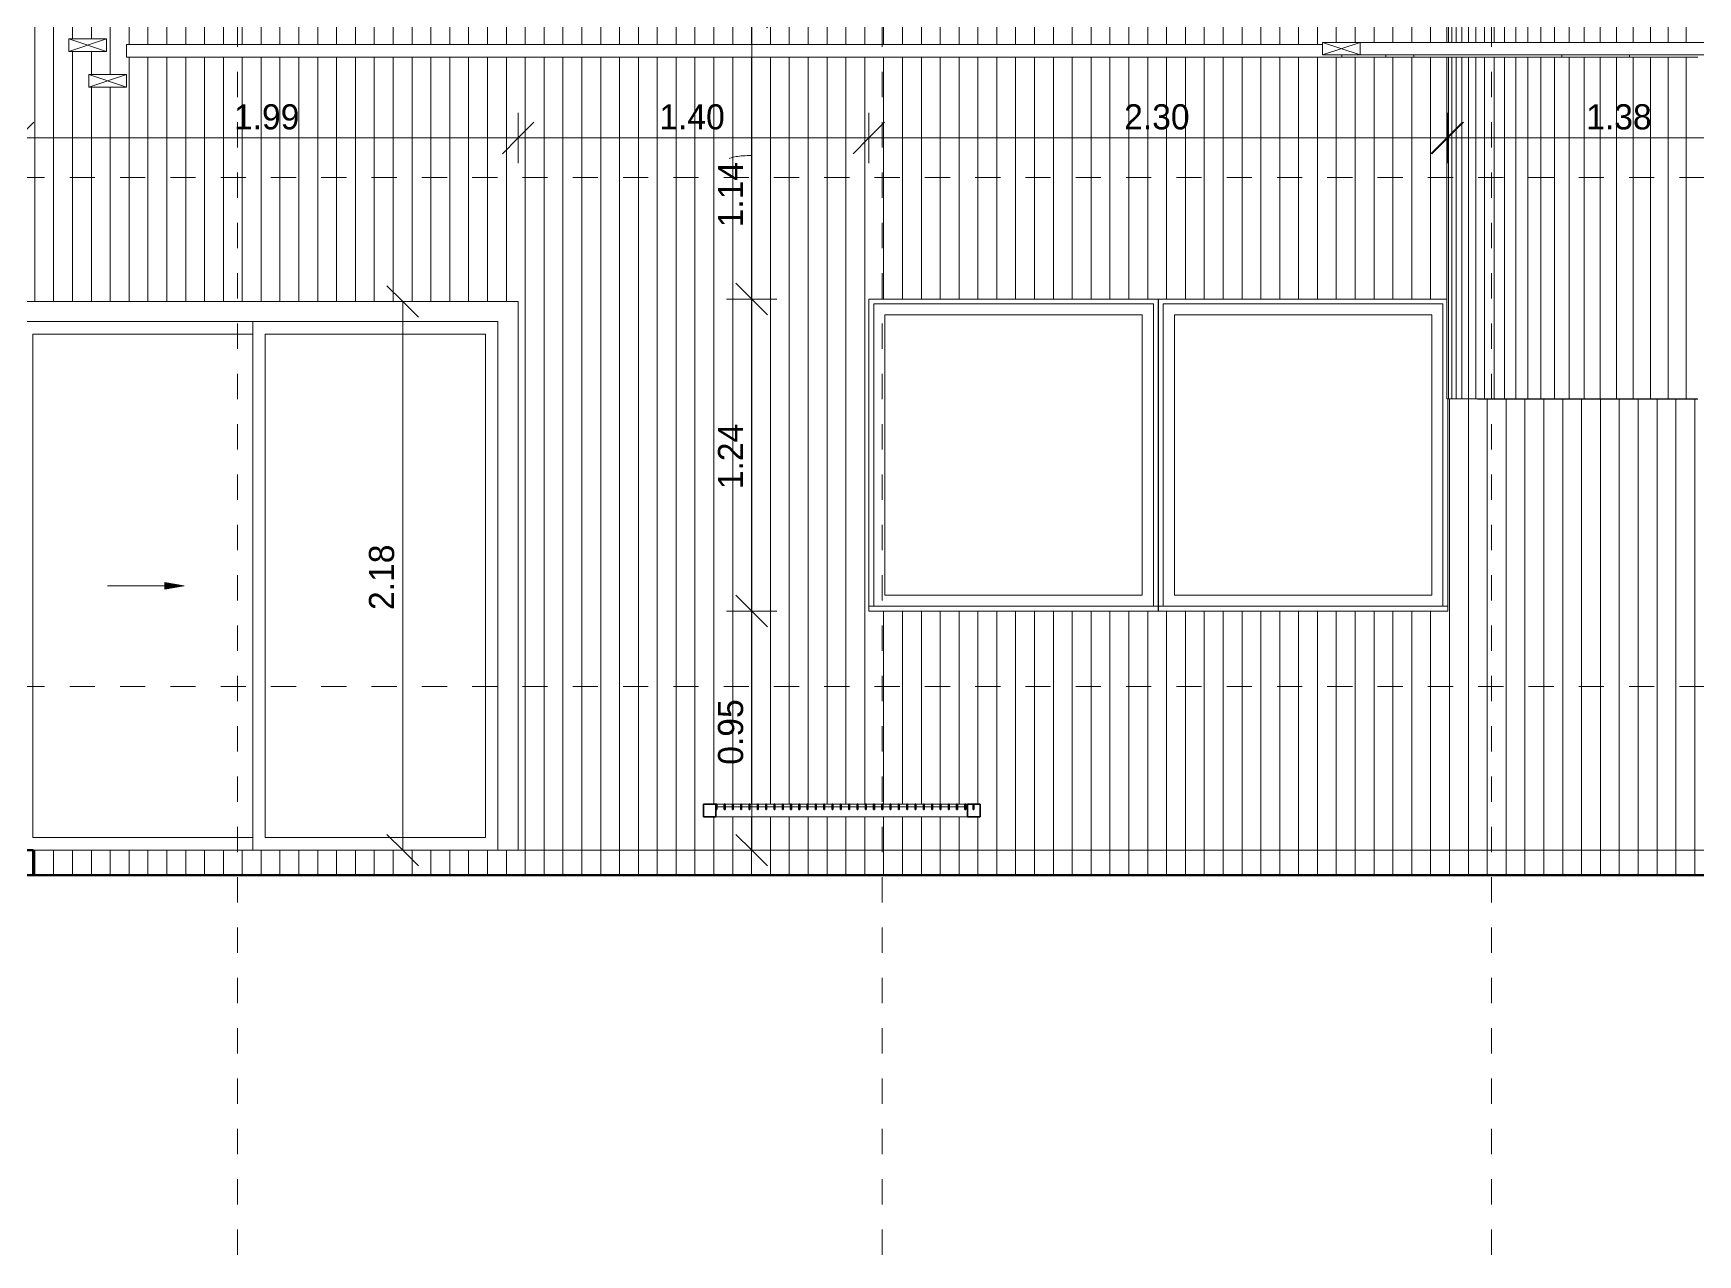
# Model space of a CAD drawing. Header units: metres. Extents: x 62 to 165, y -3 to 9.
# Drawn here: x 74.76 to 81.37, y -2.26 to 2.6 of the extents above; entities that cross this region are included whole.
import ezdxf

# ---------------------------------------------------------------- set-up
doc = ezdxf.new("R2010")
doc.units = ezdxf.units.M
doc.linetypes.add('Centro', pattern=[0.03175, 0.00635, -0.004763, 0.015875, -0.004763])
doc.linetypes.add('Grid Line', pattern=[0.022225, 0.0127, -0.003175, 0.003175, -0.003175])
for name, color, linetype, lineweight in [('A-ANNO-DIMS', 7, 'Continuous', 9), ('A-ANNO-DIMS-50', 7, 'Continuous', 9), ('A-DETL-GENF', 7, 'Continuous', 18), ('A-DOOR', 7, 'Continuous', 18), ('A-DOOR-GLAZ', 7, 'Continuous', 18), ('A-FLOR', 7, 'Continuous', 18), ('A-FLOR-LEVL', 7, 'Continuous', 9), ('A-GENM', 7, 'Continuous', 18), ('A-GLAZ', 7, 'Continuous', 18), ('A-WALL', 7, 'Continuous', 18), ('A-WALL-PATT', 7, 'Continuous', 18), ('E-CABL-TRAY', 7, 'Continuous', 18), ('S-GRID', 7, 'Continuous', 9)]:
    doc.layers.add(name, color=color, linetype=linetype, lineweight=lineweight)
doc.layers.add('E-CABL-TRAY-ANNO', color=7, linetype='Continuous', lineweight=18, true_color=0x007f00)
doc.styles.add('Century Gothic_1', font='GOTHIC.TTF', dxfattribs={"height": 0.1})
doc.dimstyles.new('Century_Gotic__2_0__mm__2_decimales__OPACO', dxfattribs={"dimscale": 0.3048, "dimtxt": 0.104417, "dimasz": 0.410105, "dimexe": 0.328084, "dimexo": 0.0625, "dimgap": 0.019685, "dimtad": 1, "dimrnd": 0.01, "dimzin": 0, "dimdsep": 46, "dimtxsty": 'Century Gothic_1', "dimblk1": 'OBLIQUE', "dimblk2": 'OBLIQUE', "dimsah": 1, "dimcen": 0.09, "dimazin": 2, "dimtfac": 1, "dimtdec": 4, "dimtix": 1, "dimtmove": 0, "dimatfit": 3, "dimfxl": 0.328084, "dimfxlon": 1, "dimtvp": 1, "dimtolj": 1, "dimtzin": 0, "dimarcsym": 2})
doc.dimstyles.new('Century_Gotic__2_0__mm__2_decimales__OPACO_1', dxfattribs={"dimscale": 0.3048, "dimtxt": 0.104417, "dimasz": 0.410105, "dimexe": 0.328084, "dimexo": 0.0625, "dimgap": 0.019685, "dimtad": 1, "dimrnd": 0.01, "dimzin": 0, "dimdsep": 46, "dimtxsty": 'Century Gothic_1', "dimblk1": 'OBLIQUE', "dimblk2": 'OBLIQUE', "dimsah": 1, "dimcen": 0.09, "dimazin": 2, "dimtfac": 1, "dimtdec": 4, "dimtix": 1, "dimtmove": 1, "dimatfit": 3, "dimfxl": 0.328084, "dimfxlon": 1, "dimtvp": 1, "dimtolj": 1, "dimtzin": 0, "dimarcsym": 2})

# ---------------------------------------------------------------- blocks, each defined once
blk = doc.blocks.new('Grating Peldaño - Grating-1244540-Corte 01')
at = {"layer": 'A-GENM', "lineweight": 35}
for p, q in [((77.4694, -0.4676), (77.4194, -0.4676)), ((77.4194, -0.4676), (77.4194, -0.5176)), ((77.4194, -0.5176), (77.4694, -0.5176)), ((77.4724, -0.4676), (77.4694, -0.4676)), ((77.4694, -0.4676), (77.4694, -0.4886)), ((77.4694, -0.5176), (77.4694, -0.4676)), ((77.4694, -0.4886), (77.4724, -0.4886)), ((77.4724, -0.4886), (77.4724, -0.4676)), ((77.5054, -0.4676), (77.5024, -0.4676)), ((77.5024, -0.4676), (77.5024, -0.4886)), ((77.5024, -0.4886), (77.5054, -0.4886)), ((77.5054, -0.4886), (77.5054, -0.4676)), ((77.5384, -0.4676), (77.5354, -0.4676)), ((77.5354, -0.4676), (77.5354, -0.4886)), ((77.5354, -0.4886), (77.5384, -0.4886)), ((77.5384, -0.4886), (77.5384, -0.4676)), ((77.5714, -0.4676), (77.5684, -0.4676)), ((77.5684, -0.4676), (77.5684, -0.4886)), ((77.5684, -0.4886), (77.5714, -0.4886)), ((77.5714, -0.4886), (77.5714, -0.4676)), ((77.6044, -0.4676), (77.6014, -0.4676)), ((77.6014, -0.4676), (77.6014, -0.4886)), ((77.6014, -0.4886), (77.6044, -0.4886)), ((77.6044, -0.4886), (77.6044, -0.4676)), ((77.6374, -0.4676), (77.6344, -0.4676)), ((77.6344, -0.4676), (77.6344, -0.4886)), ((77.6344, -0.4886), (77.6374, -0.4886)), ((77.6374, -0.4886), (77.6374, -0.4676)), ((77.6704, -0.4676), (77.6674, -0.4676)), ((77.6674, -0.4676), (77.6674, -0.4886)), ((77.6674, -0.4886), (77.6704, -0.4886)), ((77.6704, -0.4886), (77.6704, -0.4676)), ((77.7034, -0.4676), (77.7004, -0.4676)), ((77.7004, -0.4676), (77.7004, -0.4886)), ((77.7004, -0.4886), (77.7034, -0.4886)), ((77.7034, -0.4886), (77.7034, -0.4676)), ((77.7364, -0.4676), (77.7334, -0.4676)), ((77.7334, -0.4676), (77.7334, -0.4886)), ((77.7334, -0.4886), (77.7364, -0.4886)), ((77.7364, -0.4886), (77.7364, -0.4676)), ((77.7694, -0.4676), (77.7664, -0.4676)), ((77.7664, -0.4676), (77.7664, -0.4886)), ((77.7664, -0.4886), (77.7694, -0.4886)), ((77.7694, -0.4886), (77.7694, -0.4676)), ((77.8024, -0.4676), (77.7994, -0.4676)), ((77.7994, -0.4676), (77.7994, -0.4886)), ((77.7994, -0.4886), (77.8024, -0.4886)), ((77.8024, -0.4886), (77.8024, -0.4676)), ((77.8354, -0.4676), (77.8324, -0.4676)), ((77.8324, -0.4676), (77.8324, -0.4886)), ((77.8324, -0.4886), (77.8354, -0.4886)), ((77.8354, -0.4886), (77.8354, -0.4676)), ((77.8684, -0.4676), (77.8654, -0.4676)), ((77.8654, -0.4676), (77.8654, -0.4886)), ((77.8654, -0.4886), (77.8684, -0.4886)), ((77.8684, -0.4886), (77.8684, -0.4676)), ((77.9014, -0.4676), (77.8984, -0.4676)), ((77.8984, -0.4676), (77.8984, -0.4886)), ((77.8984, -0.4886), (77.9014, -0.4886)), ((77.9014, -0.4886), (77.9014, -0.4676)), ((77.9344, -0.4676), (77.9314, -0.4676)), ((77.9314, -0.4676), (77.9314, -0.4886)), ((77.9314, -0.4886), (77.9344, -0.4886)), ((77.9344, -0.4886), (77.9344, -0.4676)), ((77.9674, -0.4676), (77.9644, -0.4676)), ((77.9644, -0.4676), (77.9644, -0.4886)), ((77.9644, -0.4886), (77.9674, -0.4886)), ((77.9674, -0.4886), (77.9674, -0.4676)), ((78.0004, -0.4676), (77.9974, -0.4676)), ((77.9974, -0.4676), (77.9974, -0.4886)), ((77.9974, -0.4886), (78.0004, -0.4886)), ((78.0004, -0.4886), (78.0004, -0.4676)), ((78.0334, -0.4676), (78.0304, -0.4676)), ((78.0304, -0.4676), (78.0304, -0.4886)), ((78.0304, -0.4886), (78.0334, -0.4886)), ((78.0334, -0.4886), (78.0334, -0.4676)), ((78.0664, -0.4676), (78.0634, -0.4676)), ((78.0634, -0.4676), (78.0634, -0.4886)), ((78.0634, -0.4886), (78.0664, -0.4886)), ((78.0664, -0.4886), (78.0664, -0.4676)), ((78.0994, -0.4676), (78.0964, -0.4676)), ((78.0964, -0.4676), (78.0964, -0.4886)), ((78.0964, -0.4886), (78.0994, -0.4886)), ((78.0994, -0.4886), (78.0994, -0.4676)), ((78.1324, -0.4676), (78.1294, -0.4676)), ((78.1294, -0.4676), (78.1294, -0.4886)), ((78.1294, -0.4886), (78.1324, -0.4886)), ((78.1324, -0.4886), (78.1324, -0.4676)), ((78.1654, -0.4676), (78.1624, -0.4676)), ((78.1624, -0.4676), (78.1624, -0.4886)), ((78.1624, -0.4886), (78.1654, -0.4886)), ((78.1654, -0.4886), (78.1654, -0.4676)), ((78.1984, -0.4676), (78.1954, -0.4676)), ((78.1954, -0.4676), (78.1954, -0.4886)), ((78.1954, -0.4886), (78.1984, -0.4886)), ((78.1984, -0.4886), (78.1984, -0.4676)), ((78.2314, -0.4676), (78.2284, -0.4676)), ((78.2284, -0.4676), (78.2284, -0.4886)), ((78.2284, -0.4886), (78.2314, -0.4886)), ((78.2314, -0.4886), (78.2314, -0.4676)), ((78.2644, -0.4676), (78.2614, -0.4676)), ((78.2614, -0.4676), (78.2614, -0.4886)), ((78.2614, -0.4886), (78.2644, -0.4886)), ((78.2644, -0.4886), (78.2644, -0.4676)), ((78.2974, -0.4676), (78.2944, -0.4676)), ((78.2944, -0.4676), (78.2944, -0.4886)), ((78.2944, -0.4886), (78.2974, -0.4886)), ((78.2974, -0.4886), (78.2974, -0.4676)), ((78.3304, -0.4676), (78.3274, -0.4676)), ((78.3274, -0.4676), (78.3274, -0.4886)), ((78.3274, -0.4886), (78.3304, -0.4886)), ((78.3304, -0.4886), (78.3304, -0.4676)), ((78.3634, -0.4676), (78.3604, -0.4676)), ((78.3604, -0.4676), (78.3604, -0.4886)), ((78.3604, -0.4886), (78.3634, -0.4886)), ((78.3634, -0.4886), (78.3634, -0.4676)), ((78.3964, -0.4676), (78.3934, -0.4676)), ((78.3934, -0.4676), (78.3934, -0.4886)), ((78.3934, -0.4886), (78.3964, -0.4886)), ((78.3964, -0.4886), (78.3964, -0.4676)), ((78.4294, -0.4676), (78.4264, -0.4676)), ((78.4264, -0.4676), (78.4264, -0.4886)), ((78.4264, -0.4886), (78.4294, -0.4886)), ((78.4294, -0.4886), (78.4294, -0.4676)), ((78.4624, -0.4676), (78.4594, -0.4676)), ((78.4594, -0.4676), (78.4594, -0.4886)), ((78.4594, -0.4886), (78.4624, -0.4886)), ((78.4624, -0.4886), (78.4624, -0.4676)), ((78.5194, -0.4676), (78.4694, -0.4676)), ((78.4694, -0.4676), (78.4694, -0.5176)), ((78.4694, -0.5176), (78.5194, -0.5176)), ((78.4954, -0.4676), (78.4924, -0.4676)), ((78.4924, -0.4676), (78.4924, -0.4886)), ((78.4924, -0.4886), (78.4954, -0.4886)), ((78.4954, -0.4886), (78.4954, -0.4676)), ((78.5194, -0.5176), (78.5194, -0.4676))]:
    blk.add_line(p, q, dxfattribs=at)
at = {"layer": 'A-GENM'}
for p, q in [((78.4694, -0.5176), (77.4694, -0.5176)), ((77.5024, -0.4676), (77.4724, -0.4676)), ((77.4724, -0.4776), (77.5024, -0.4776)), ((77.5354, -0.4676), (77.5054, -0.4676)), ((77.5054, -0.4776), (77.5354, -0.4776)), ((77.5684, -0.4676), (77.5384, -0.4676)), ((77.5384, -0.4776), (77.5684, -0.4776)), ((77.6014, -0.4676), (77.5714, -0.4676)), ((77.5714, -0.4776), (77.6014, -0.4776)), ((77.6344, -0.4676), (77.6044, -0.4676)), ((77.6044, -0.4776), (77.6344, -0.4776)), ((77.6674, -0.4676), (77.6374, -0.4676)), ((77.6374, -0.4776), (77.6674, -0.4776)), ((77.7004, -0.4676), (77.6704, -0.4676)), ((77.6704, -0.4776), (77.7004, -0.4776)), ((77.7334, -0.4676), (77.7034, -0.4676)), ((77.7034, -0.4776), (77.7334, -0.4776)), ((77.7664, -0.4676), (77.7364, -0.4676)), ((77.7364, -0.4776), (77.7664, -0.4776)), ((77.7994, -0.4676), (77.7694, -0.4676)), ((77.7694, -0.4776), (77.7994, -0.4776)), ((77.8324, -0.4676), (77.8024, -0.4676)), ((77.8024, -0.4776), (77.8324, -0.4776)), ((77.8654, -0.4676), (77.8354, -0.4676)), ((77.8354, -0.4776), (77.8654, -0.4776)), ((77.8984, -0.4676), (77.8684, -0.4676)), ((77.8684, -0.4776), (77.8984, -0.4776)), ((77.9314, -0.4676), (77.9014, -0.4676)), ((77.9014, -0.4776), (77.9314, -0.4776)), ((77.9644, -0.4676), (77.9344, -0.4676)), ((77.9344, -0.4776), (77.9644, -0.4776)), ((77.9974, -0.4676), (77.9674, -0.4676)), ((77.9674, -0.4776), (77.9974, -0.4776)), ((78.0304, -0.4676), (78.0004, -0.4676)), ((78.0004, -0.4776), (78.0304, -0.4776)), ((78.0634, -0.4676), (78.0334, -0.4676)), ((78.0334, -0.4776), (78.0634, -0.4776)), ((78.0964, -0.4676), (78.0664, -0.4676)), ((78.0664, -0.4776), (78.0964, -0.4776)), ((78.1294, -0.4676), (78.0994, -0.4676)), ((78.0994, -0.4776), (78.1294, -0.4776)), ((78.1624, -0.4676), (78.1324, -0.4676)), ((78.1324, -0.4776), (78.1624, -0.4776)), ((78.1954, -0.4676), (78.1654, -0.4676)), ((78.1654, -0.4776), (78.1954, -0.4776)), ((78.2284, -0.4676), (78.1984, -0.4676)), ((78.1984, -0.4776), (78.2284, -0.4776)), ((78.2614, -0.4676), (78.2314, -0.4676)), ((78.2314, -0.4776), (78.2614, -0.4776)), ((78.2944, -0.4676), (78.2644, -0.4676)), ((78.2644, -0.4776), (78.2944, -0.4776)), ((78.3274, -0.4676), (78.2974, -0.4676)), ((78.2974, -0.4776), (78.3274, -0.4776)), ((78.3604, -0.4676), (78.3304, -0.4676)), ((78.3304, -0.4776), (78.3604, -0.4776)), ((78.3934, -0.4676), (78.3634, -0.4676)), ((78.3634, -0.4776), (78.3934, -0.4776)), ((78.4264, -0.4676), (78.3964, -0.4676)), ((78.3964, -0.4776), (78.4264, -0.4776)), ((78.4594, -0.4676), (78.4294, -0.4676)), ((78.4294, -0.4776), (78.4594, -0.4776)), ((78.4694, -0.4676), (78.4624, -0.4676)), ((78.4624, -0.4776), (78.4694, -0.4776))]:
    blk.add_line(p, q, dxfattribs=at)
blk = doc.blocks.new('AB1_REVER_EST LOSAS_ZZ_ZZ_MO_T_A_rvt-1-Corte 01')
at = {"layer": 'A-FLOR', "lineweight": 50}
for p, q in [((74.7552, -0.65), (70.2752, -0.65)), ((74.7552, -0.75), (74.7552, -0.65)), ((95.7028, -0.75), (65.5778, -0.75)), ((70.2752, -0.75), (74.7552, -0.75))]:
    blk.add_line(p, q, dxfattribs=at)
at = {"layer": 'A-FLOR'}
for p, q in [((74.7552, -0.65), (76.6027, -0.65)), ((76.6827, -0.65), (81.5637, -0.65))]:
    blk.add_line(p, q, dxfattribs=at)
at = {"layer": 'A-GENM', "lineweight": 18}
blk.add_blockref('Grating Peldaño - Grating-1244540-Corte 01', (0, 0), dxfattribs=at)
blk = doc.blocks.new('BPC_Codo 90_ - Codo 90_-1270284-Corte 01')
at = {"layer": 'E-CABL-TRAY', "color": 96, "true_color": 0x008000}
for p, q in [((80.8329, 2.5012), (80.8329, 2.5097)), ((80.8329, 2.5012), (80.8859, 2.5012)), ((80.8859, 2.5012), (81.0273, 2.5012)), ((81.1023, 2.5012), (81.0273, 2.5012)), ((81.1023, 2.5097), (81.1023, 2.5012))]:
    blk.add_line(p, q, dxfattribs=at)
blk = doc.blocks.new('BPC_Codo 90_ - Codo 90_-V2-Corte 01')
at = {"layer": 'E-CABL-TRAY', "color": 96, "true_color": 0x008000}
for p, q in [((80.1328, 2.5097), (80.1328, 2.5012)), ((80.1328, 2.5012), (80.1913, 2.5012)), ((80.2444, 2.5012), (80.1913, 2.5012)), ((80.2444, 2.5097), (80.2444, 2.5012))]:
    blk.add_line(p, q, dxfattribs=at)
blk = doc.blocks.new('BPC_Codo 90_ - Codo 90_-1251182-Corte 01')
at = {"layer": 'E-CABL-TRAY', "color": 96, "true_color": 0x008000}
for p, q in [((79.9578, 2.5012), (79.9578, 2.5098)), ((80.0328, 2.5012), (79.9578, 2.5012)), ((80.1328, 2.5012), (80.0328, 2.5012))]:
    blk.add_line(p, q, dxfattribs=at)
blk = doc.blocks.new('AB1_REVER_ELE_ZZ_ZZ_MO_T_A_rvt-1-Corte 01')
at = {"layer": 'E-CABL-TRAY', "color": 96, "true_color": 0x008000}
for p, q in [((75.1263, 2.5012), (75.1263, 2.5512)), ((79.8811, 2.5512), (75.1263, 2.5512)), ((91.7118, 2.5597), (80.0311, 2.5597)), ((79.9578, 2.5012), (75.1263, 2.5012)), ((79.9578, 2.5098), (79.9578, 2.5012)), ((91.7118, 2.5097), (80.0033, 2.5097)), ((80.2444, 2.5012), (80.2444, 2.5097)), ((80.8329, 2.5012), (80.2444, 2.5012)), ((80.8329, 2.5097), (80.8329, 2.5012)), ((81.1023, 2.5012), (81.1023, 2.5097)), ((81.3731, 2.5012), (81.1023, 2.5012))]:
    blk.add_line(p, q, dxfattribs=at)
at = {"layer": 'E-CABL-TRAY-ANNO'}
for p, q in [((74.896, 2.5741), (75.046, 2.5241)), ((75.046, 2.5741), (74.896, 2.5241)), ((74.896, 2.5741), (74.896, 2.5241)), ((75.046, 2.5741), (74.896, 2.5741)), ((74.896, 2.5241), (75.046, 2.5241)), ((75.046, 2.5241), (75.046, 2.5741)), ((80.0311, 2.5598), (79.8811, 2.5098)), ((79.8811, 2.5598), (80.0311, 2.5098)), ((79.8811, 2.5598), (80.0311, 2.5598)), ((79.8811, 2.5098), (79.8811, 2.5598)), ((80.0311, 2.5598), (80.0311, 2.5098)), ((80.0311, 2.5098), (79.8811, 2.5098)), ((74.9763, 2.4315), (75.1263, 2.3815)), ((75.1263, 2.4315), (74.9763, 2.3815)), ((74.9763, 2.4315), (74.9763, 2.3815)), ((75.1263, 2.4315), (74.9763, 2.4315)), ((75.1263, 2.3815), (75.1263, 2.4315)), ((74.9763, 2.3815), (75.1263, 2.3815))]:
    blk.add_line(p, q, dxfattribs=at)
at = {"layer": 'E-CABL-TRAY', "color": 96, "lineweight": 18, "true_color": 0x008000}
for name in ['BPC_Codo 90_ - Codo 90_-1251182-Corte 01', 'BPC_Codo 90_ - Codo 90_-V2-Corte 01', 'BPC_Codo 90_ - Codo 90_-1270284-Corte 01']:
    blk.add_blockref(name, (0, 0), dxfattribs=at)
blk = doc.blocks.new('M_Door-Double-Sliding - 1_90 x 2_10 m-1591150-Corte 01')
at = {"layer": 'A-DETL-GENF'}
blk.add_hatch(color=256, dxfattribs=at).paths.add_polyline_path([(75.2786, 0.3865), (75.3551, 0.4), (75.2786, 0.4135)])
for p, q in [((75.0503, 0.4), (75.3551, 0.4)), ((75.2786, 0.4135), (75.3551, 0.4)), ((75.2786, 0.3865), (75.2786, 0.4135)), ((75.3551, 0.4), (75.2786, 0.3865))]:
    blk.add_line(p, q, dxfattribs=at)
at = {"layer": 'A-DOOR'}
for p, q in [((76.6827, 1.53), (74.6952, 1.53)), ((76.6827, -0.65), (76.6827, 1.53)), ((74.7027, 0.339), (74.7027, 1.45)), ((74.7027, 1.45), (76.6027, 1.45)), ((74.7527, -0.6), (74.7527, 1.4)), ((74.7527, 1.4), (75.6277, 1.4)), ((75.6277, 1.45), (75.6277, -0.65)), ((76.6027, 1.45), (76.6027, -0.65)), ((74.7027, -0.65), (74.7027, 0.32)), ((75.6277, -0.6), (74.7527, -0.6)), ((75.6277, -0.65), (76.6027, -0.65)), ((76.6027, -0.65), (76.6827, -0.65))]:
    blk.add_line(p, q, dxfattribs=at)
at = {"layer": 'A-DOOR-GLAZ'}
for p, q in [((76.5527, 1.4), (75.6777, 1.4)), ((75.6777, 1.4), (75.6777, -0.6)), ((76.5527, -0.6), (76.5527, 1.4)), ((75.6777, -0.6), (76.5527, -0.6))]:
    blk.add_line(p, q, dxfattribs=at)
blk = doc.blocks.new('M_Instance-Window-Fixed - 0406 x 610mm-1334132-Corte 01')
at = {"layer": 'A-GLAZ'}
for p, q in [((78.0777, 1.54), (78.0777, 0.319)), ((79.2277, 1.54), (78.0777, 1.54)), ((79.2277, 0.319), (79.2277, 1.54)), ((78.0968, 1.521), (79.2087, 1.521)), ((78.0968, 0.319), (78.0968, 1.521)), ((78.1412, 0.3635), (78.1412, 1.4765)), ((78.1412, 1.4765), (79.1642, 1.4765)), ((79.1642, 1.4765), (79.1642, 0.3635)), ((79.2087, 1.521), (79.2087, 0.319)), ((79.1642, 0.3635), (78.1412, 0.3635)), ((79.2277, 0.319), (78.0777, 0.319)), ((78.0777, 0.319), (78.0777, 0.3)), ((78.0777, 0.3), (79.2277, 0.3)), ((79.2277, 0.3), (79.2277, 0.319))]:
    blk.add_line(p, q, dxfattribs=at)
blk = doc.blocks.new('M_Instance-Window-Fixed - 0406 x 610mm-1334209-Corte 01')
at = {"layer": 'A-GLAZ'}
for p, q in [((80.3748, 1.54), (79.2288, 1.54)), ((79.2288, 1.54), (79.2288, 0.319)), ((79.2479, 0.319), (79.2479, 1.521)), ((79.2479, 1.521), (80.3598, 1.521)), ((79.2923, 1.4765), (80.3153, 1.4765)), ((79.2923, 0.3635), (79.2923, 1.4765)), ((80.3153, 1.4765), (80.3153, 0.3635)), ((80.3598, 1.521), (80.3598, 0.319)), ((80.3788, 0.319), (80.3788, 1.1428)), ((80.3153, 0.3635), (79.2923, 0.3635)), ((79.2288, 0.319), (79.2288, 0.3)), ((80.3788, 0.319), (79.2288, 0.319)), ((79.2288, 0.3), (80.3788, 0.3)), ((80.3788, 0.3), (80.3788, 0.319))]:
    blk.add_line(p, q, dxfattribs=at)
blk = doc.blocks.new('FP_1-Corte 01')
at = {"layer": 'A-WALL-PATT', "color": 8, "true_color": 0x7c7c7c}
for p, q in [((80.3817, 2.7162), (80.3817, 6.3298)), ((80.3952, 2.7162), (80.3952, 6.3325)), ((80.4131, 2.7162), (80.4131, 6.336)), ((80.435, 2.7162), (80.435, 6.3404)), ((80.4611, 2.7162), (80.4611, 6.3455)), ((80.4912, 2.7162), (80.4912, 6.3477)), ((80.5252, 2.7162), (80.5252, 6.3411)), ((80.563, 2.7162), (80.563, 6.3336)), ((80.6045, 2.7162), (80.6045, 6.3256)), ((80.6495, 2.7162), (80.6495, 6.3168)), ((80.6979, 2.7162), (80.6979, 6.3073)), ((80.7495, 2.7162), (80.7495, 6.2973)), ((80.8041, 2.7162), (80.8041, 6.2866)), ((80.8616, 2.7162), (80.8616, 6.2753)), ((80.9218, 2.7162), (80.9218, 6.2637)), ((80.9845, 2.7162), (80.9845, 6.2513)), ((81.0495, 2.7162), (81.0495, 6.2387)), ((81.1165, 2.7162), (81.1165, 6.2257)), ((81.1853, 2.7162), (81.1853, 6.2122)), ((81.2558, 2.7162), (81.2558, 6.1984)), ((81.3276, 2.7162), (81.3276, 6.1844)), ((81.4005, 2.7162), (81.4005, 6.1702)), ((81.4744, 2.7162), (81.4744, 6.1558)), ((81.5488, 2.7162), (81.5488, 6.1412)), ((80.3817, 2.5597), (80.3817, 2.6662)), ((80.3952, 2.5597), (80.3952, 2.6662)), ((80.4131, 2.5597), (80.4131, 2.6662)), ((80.435, 2.5597), (80.435, 2.6662)), ((80.4611, 2.5597), (80.4611, 2.6662)), ((80.4912, 2.5597), (80.4912, 2.6662)), ((80.5252, 2.5597), (80.5252, 2.6662)), ((80.563, 2.5597), (80.563, 2.6662)), ((80.6045, 2.5597), (80.6045, 2.6662)), ((80.6495, 2.5597), (80.6495, 2.6662)), ((80.6979, 2.5597), (80.6979, 2.6662)), ((80.7495, 2.5597), (80.7495, 2.6662)), ((80.8041, 2.5597), (80.8041, 2.6662)), ((80.8616, 2.5597), (80.8616, 2.6662)), ((80.9218, 2.5597), (80.9218, 2.6662)), ((80.9845, 2.5597), (80.9845, 2.6662)), ((81.0495, 2.5597), (81.0495, 2.6662)), ((81.1165, 2.5597), (81.1165, 2.6662)), ((81.1853, 2.5597), (81.1853, 2.6662)), ((81.2558, 2.5597), (81.2558, 2.6662)), ((81.3276, 2.5597), (81.3276, 2.6662)), ((80.3817, 1.1428), (80.3817, 2.5012)), ((80.3952, 1.1428), (80.3952, 2.5012)), ((80.4131, 1.1428), (80.4131, 2.5012)), ((80.435, 1.1428), (80.435, 2.5012)), ((80.4611, 1.1428), (80.4611, 2.5012)), ((80.4912, 1.1428), (80.4912, 2.5012)), ((80.5252, 1.1428), (80.5252, 2.5012)), ((80.563, 1.1428), (80.563, 2.5012)), ((80.6045, 1.1428), (80.6045, 2.5012)), ((80.6495, 1.1428), (80.6495, 2.5012)), ((80.6979, 1.1428), (80.6979, 2.5012)), ((80.7495, 1.1428), (80.7495, 2.5012)), ((80.8041, 1.1428), (80.8041, 2.5012)), ((80.8616, 1.1428), (80.8616, 2.5012)), ((80.9218, 1.1428), (80.9218, 2.5012)), ((80.9845, 1.1428), (80.9845, 2.5012)), ((81.0495, 1.1428), (81.0495, 2.5012)), ((81.1165, 1.1428), (81.1165, 2.5012)), ((81.1853, 1.1428), (81.1853, 2.5012)), ((81.2558, 1.1428), (81.2558, 2.5012)), ((81.3276, 1.1428), (81.3276, 2.5012))]:
    blk.add_line(p, q, dxfattribs=at)
blk = doc.blocks.new('M_Escalera Oficinas - M_Escalera Oficinas-1593114-Corte 01')
at = {"layer": 'A-GENM'}
for p, q in [((80.4969, 1.142), (80.4969, 1.1428)), ((80.4969, 1.142), (81.3731, 1.142)), ((81.756, -0.4469), (81.756, 1.12)), ((81.7535, 0.984), (81.756, 0.984)), ((81.756, 0.9367), (81.7535, 0.9367)), ((81.7535, 0.7692), (81.756, 0.7692)), ((81.756, 0.7219), (81.7535, 0.7219)), ((81.7535, 0.5614), (81.756, 0.5614)), ((81.756, 0.5141), (81.7535, 0.5141)), ((81.756, 0.354), (81.7535, 0.354)), ((81.756, 0.3067), (81.7535, 0.3067)), ((81.7535, 0.1442), (81.756, 0.1442)), ((81.756, 0.0969), (81.7535, 0.0969)), ((81.756, -0.0559), (81.7535, -0.0559)), ((81.756, -0.1032), (81.7535, -0.1032)), ((81.7535, -0.2599), (81.756, -0.2599)), ((81.756, -0.3072), (81.7535, -0.3072))]:
    blk.add_line(p, q, dxfattribs=at)
blk = doc.blocks.new('DIMBLOCK18-Corte 01')
at = {"layer": 'A-ANNO-DIMS-50', "color": 251, "true_color": 0x5a5a5a}
for p, q in [((78.0777, 2.1798), (78.0777, 2.2798)), ((80.3788, 2.1798), (80.3788, 2.2798)), ((80.3788, 2.1798), (78.0777, 2.1798)), ((78.0777, 2.1798), (78.0777, 2.0798)), ((80.3788, 2.1798), (80.3788, 2.0798))]:
    blk.add_line(p, q, dxfattribs=at)
at = {"layer": 'A-ANNO-DIMS-50', "color": 251, "lineweight": 15, "true_color": 0x5a5a5a}
for p, q in [((78.0777, 2.1798), (78.1402, 2.2423)), ((80.3788, 2.1798), (80.4413, 2.2423)), ((78.0777, 2.1798), (78.0152, 2.1173)), ((80.3788, 2.1798), (80.3163, 2.1173))]:
    blk.add_line(p, q, dxfattribs=at)
at = {"layer": 'A-ANNO-DIMS-50', "color": 0, "insert": (79.0924, 2.314), "char_height": 0.1, "width": 0.326178, "attachment_point": 1, "line_spacing_factor": 0.984502, "style": 'Century Gothic_1'}
blk.add_mtext('2.30', dxfattribs=at)
blk = doc.blocks.new('_Oblique')
at = {"color": 0, "linetype": 'ByBlock', "lineweight": -2}
blk.add_line((-0.5, -0.5), (0.5, 0.5), dxfattribs=at)
blk = doc.blocks.new('DIMBLOCK19-Corte 01')
at = {"layer": 'A-ANNO-DIMS-50', "color": 251, "true_color": 0x5a5a5a}
for p, q in [((76.6827, 2.1798), (76.6827, 2.2798)), ((78.0777, 2.1798), (78.0777, 2.2798)), ((78.0777, 2.1798), (76.6827, 2.1798)), ((76.6827, 2.1798), (76.6827, 2.0798)), ((78.0777, 2.1798), (78.0777, 2.0798))]:
    blk.add_line(p, q, dxfattribs=at)
at = {"layer": 'A-ANNO-DIMS-50', "color": 251, "lineweight": 15, "true_color": 0x5a5a5a}
for p, q in [((76.6827, 2.1798), (76.7452, 2.2423)), ((78.0777, 2.1798), (78.1402, 2.2423)), ((76.6827, 2.1798), (76.6202, 2.1173)), ((78.0777, 2.1798), (78.0152, 2.1173))]:
    blk.add_line(p, q, dxfattribs=at)
at = {"layer": 'A-ANNO-DIMS-50', "color": 0, "insert": (77.2443, 2.314), "char_height": 0.1, "width": 0.326178, "attachment_point": 1, "line_spacing_factor": 0.984502, "style": 'Century Gothic_1'}
blk.add_mtext('1.40', dxfattribs=at)
blk = doc.blocks.new('DIMBLOCK20-Corte 01')
at = {"layer": 'A-ANNO-DIMS-50', "color": 251, "true_color": 0x5a5a5a}
for p, q in [((74.6952, 2.1798), (74.6952, 2.2798)), ((76.6827, 2.1798), (76.6827, 2.2798)), ((76.6827, 2.1798), (74.6952, 2.1798)), ((74.6952, 2.1798), (74.6952, 2.0798)), ((76.6827, 2.1798), (76.6827, 2.0798))]:
    blk.add_line(p, q, dxfattribs=at)
at = {"layer": 'A-ANNO-DIMS-50', "color": 251, "lineweight": 15, "true_color": 0x5a5a5a}
for p, q in [((74.6952, 2.1798), (74.7577, 2.2423)), ((76.6827, 2.1798), (76.7452, 2.2423)), ((74.6952, 2.1798), (74.6327, 2.1173)), ((76.6827, 2.1798), (76.6202, 2.1173))]:
    blk.add_line(p, q, dxfattribs=at)
at = {"layer": 'A-ANNO-DIMS-50', "color": 0, "insert": (75.553, 2.314), "char_height": 0.1, "width": 0.326178, "attachment_point": 1, "line_spacing_factor": 0.984502, "style": 'Century Gothic_1'}
blk.add_mtext('1.99', dxfattribs=at)
blk = doc.blocks.new('DIMBLOCK21-Corte 01')
at = {"layer": 'A-ANNO-DIMS-50', "color": 251, "lineweight": 15, "true_color": 0x5a5a5a}
for p, q in [((77.6115, 0.3), (77.549, 0.3625)), ((77.6115, 0.3), (77.674, 0.2375)), ((77.6115, -0.65), (77.549, -0.5875)), ((77.6115, -0.65), (77.674, -0.7125))]:
    blk.add_line(p, q, dxfattribs=at)
at = {"layer": 'A-ANNO-DIMS-50', "color": 251, "true_color": 0x5a5a5a}
for p, q in [((77.6115, 0.3), (77.5115, 0.3)), ((77.6115, -0.65), (77.6115, 0.3)), ((77.6115, 0.3), (77.7115, 0.3)), ((77.6115, -0.65), (77.5115, -0.65)), ((77.6115, -0.65), (77.7115, -0.65))]:
    blk.add_line(p, q, dxfattribs=at)
at = {"layer": 'A-ANNO-DIMS-50', "color": 0, "insert": (77.4774, -0.3109), "char_height": 0.1, "width": 0.326178, "attachment_point": 1, "rotation": 90, "line_spacing_factor": 0.984502, "style": 'Century Gothic_1'}
blk.add_mtext('0.95', dxfattribs=at)
blk = doc.blocks.new('DIMBLOCK22-Corte 01')
at = {"layer": 'A-ANNO-DIMS-50', "color": 251, "lineweight": 15, "true_color": 0x5a5a5a}
for p, q in [((77.6115, 1.54), (77.549, 1.6025)), ((77.6115, 1.54), (77.674, 1.4775)), ((77.6115, 0.3), (77.549, 0.3625)), ((77.6115, 0.3), (77.674, 0.2375))]:
    blk.add_line(p, q, dxfattribs=at)
at = {"layer": 'A-ANNO-DIMS-50', "color": 251, "true_color": 0x5a5a5a}
for p, q in [((77.6115, 1.54), (77.5115, 1.54)), ((77.6115, 0.3), (77.6115, 1.54)), ((77.6115, 1.54), (77.7115, 1.54)), ((77.6115, 0.3), (77.5115, 0.3)), ((77.6115, 0.3), (77.7115, 0.3))]:
    blk.add_line(p, q, dxfattribs=at)
at = {"layer": 'A-ANNO-DIMS-50', "color": 0, "insert": (77.4774, 0.7841), "char_height": 0.1, "width": 0.326178, "attachment_point": 1, "rotation": 90, "line_spacing_factor": 0.984502, "style": 'Century Gothic_1'}
blk.add_mtext('1.24', dxfattribs=at)
blk = doc.blocks.new('DIMBLOCK23-Corte 01')
at = {"layer": 'A-ANNO-DIMS-50', "color": 251, "lineweight": 15, "true_color": 0x5a5a5a}
for p, q in [((77.6115, 2.68), (77.549, 2.7425)), ((77.6115, 2.68), (77.674, 2.6175)), ((77.6115, 1.54), (77.549, 1.6025)), ((77.6115, 1.54), (77.674, 1.4775))]:
    blk.add_line(p, q, dxfattribs=at)
at = {"layer": 'A-ANNO-DIMS-50', "color": 251, "true_color": 0x5a5a5a}
for p, q in [((77.6115, 2.68), (77.5115, 2.68)), ((77.6115, 1.54), (77.6115, 2.68)), ((77.6115, 2.68), (77.7115, 2.68)), ((77.6115, 1.54), (77.5115, 1.54)), ((77.6115, 1.54), (77.7115, 1.54))]:
    blk.add_line(p, q, dxfattribs=at)
blk.add_ellipse((77.6115, 2.0964), major_axis=(0.088, 0), ratio=0.154346, start_param=1.570796, end_param=3.141593, dxfattribs=at)
at = {"layer": 'A-ANNO-DIMS-50', "color": 0, "insert": (77.4774, 1.8246), "char_height": 0.1, "width": 0.326178, "attachment_point": 1, "rotation": 90, "line_spacing_factor": 0.984502, "style": 'Century Gothic_1'}
blk.add_mtext('1.14', dxfattribs=at)
blk = doc.blocks.new('DIMBLOCK37-Corte 01')
at = {"layer": 'A-ANNO-DIMS-50', "color": 251, "true_color": 0x5a5a5a}
for p, q in [((80.3748, 2.1798), (80.3748, 2.2798)), ((81.756, 2.1798), (81.756, 2.2798)), ((81.756, 2.1798), (80.3748, 2.1798)), ((80.3748, 2.1798), (80.3748, 2.0798)), ((81.756, 2.1798), (81.756, 2.0798))]:
    blk.add_line(p, q, dxfattribs=at)
at = {"layer": 'A-ANNO-DIMS-50', "color": 251, "lineweight": 15, "true_color": 0x5a5a5a}
for p, q in [((80.3748, 2.1798), (80.4373, 2.2423)), ((81.756, 2.1798), (81.8185, 2.2423)), ((80.3748, 2.1798), (80.3123, 2.1173)), ((81.756, 2.1798), (81.6935, 2.1173))]:
    blk.add_line(p, q, dxfattribs=at)
at = {"layer": 'A-ANNO-DIMS-50', "color": 0, "insert": (80.9295, 2.314), "char_height": 0.1, "width": 0.326178, "attachment_point": 1, "line_spacing_factor": 0.984502, "style": 'Century Gothic_1'}
blk.add_mtext('1.38', dxfattribs=at)
blk = doc.blocks.new('DIMBLOCK38-Corte 01')
at = {"layer": 'A-ANNO-DIMS-50', "color": 251, "lineweight": 15, "true_color": 0x5a5a5a}
for p, q in [((76.2239, 1.53), (76.1614, 1.5925)), ((76.2239, 1.53), (76.2864, 1.4675)), ((76.2239, -0.65), (76.1614, -0.5875)), ((76.2239, -0.65), (76.2864, -0.7125))]:
    blk.add_line(p, q, dxfattribs=at)
at = {"layer": 'A-ANNO-DIMS-50', "color": 251, "true_color": 0x5a5a5a}
for p, q in [((76.2239, 1.53), (76.1239, 1.53)), ((76.2239, 1.53), (76.2239, -0.65)), ((76.2239, 1.53), (76.3239, 1.53)), ((76.2239, -0.65), (76.1239, -0.65)), ((76.2239, -0.65), (76.3239, -0.65))]:
    blk.add_line(p, q, dxfattribs=at)
at = {"layer": 'A-ANNO-DIMS-50', "color": 0, "insert": (76.0897, 0.3041), "char_height": 0.1, "width": 0.326178, "attachment_point": 1, "rotation": 90, "line_spacing_factor": 0.984502, "style": 'Century Gothic_1'}
blk.add_mtext('2.18', dxfattribs=at)

msp = doc.modelspace()

# ---------------------------------------------------------------- hatches: boundary and pattern name
at = {"layer": 'A-WALL-PATT', "true_color": 0x787878}
h = msp.add_hatch(dxfattribs=at)
h.set_pattern_fill('FP_3', color=8, style=0, pattern_type=2)
h.set_pattern_definition([(90, (80.761, 3.148), (-0.075, 5e-18), [])])
h.paths.add_polyline_path([(80.857, -0.75), (81.5637, -0.75), (81.5637, 1.035), (81.3731, 1.035), (81.3731, 1.142), (80.4969, 1.142), (80.4969, 1.1428), (80.3788, 1.1428), (80.3788, 0.3), (79.2288, 0.3), (79.2288, 1.54), (80.3748, 1.54), (80.3748, 2.5012), (75.1263, 2.5012), (75.1263, 2.5512), (79.8811, 2.5512), (79.8811, 2.5598), (80.3748, 2.5597), (80.3748, 2.6662), (78.9055, 2.6662), (78.9055, 2.6451), (78.7055, 2.6451), (78.7055, 2.6662), (75.3209, 2.6662), (75.3209, 4.7252), (75.3234, 4.7252), (75.3234, 4.6777), (75.5183, 4.6777), (75.5183, 4.7252), (75.5209, 4.7252), (75.5209, 2.7162), (75.5279, 2.7162), (75.5279, 4.2555), (76.6779, 4.2555), (76.6779, 2.7162), (76.679, 2.7162), (76.679, 4.2555), (77.829, 4.2555), (77.829, 2.7162), (78.0279, 2.7162), (78.0279, 4.2555), (79.1779, 4.2555), (79.1779, 2.7162), (79.179, 2.7162), (79.179, 4.2555), (80.329, 4.2555), (80.329, 2.7162), (80.3748, 2.7162), (80.3748, 6.3284), (80.033, 6.2605), (80.0333, 6.2578), (80.0316, 6.252), (80.0265, 6.2489), (79.9638, 6.2371), (79.9616, 6.2376), (79.9516, 6.2415), (79.9527, 6.2443), (79.964, 6.24), (79.966, 6.2402), (80.0272, 6.2524), (80.0297, 6.2541), (80.0304, 6.2584), (80.0297, 6.2598), (75.5125, 5.3623), (75.5146, 5.3503), (75.5128, 5.3444), (75.5078, 5.3414), (75.445, 5.3295), (75.4428, 5.33), (75.4329, 5.3339), (75.434, 5.3367), (75.4453, 5.3325), (75.4473, 5.3327), (75.5084, 5.3449), (75.511, 5.3466), (75.5116, 5.3509), (75.5095, 5.3618), (74.6952, 5.2), (74.6952, 3.439), (74.7206, 3.439), (74.7206, 3.42), (74.6952, 3.42), (74.6952, 2.7036), (74.7206, 2.7036), (74.7206, 2.6845), (74.6952, 2.6845), (74.6952, 1.53), (76.6827, 1.53), (76.6827, -0.65), (74.7552, -0.65), (74.7552, -0.75), (78.8524, -0.75)])
h.paths.add_polyline_path([(73.4732, -0.64), (74.5452, -0.64), (74.5452, 1.8229), (73.4732, 1.8229), (73.4732, 1.5414), (74.3659, 1.5414), (74.3659, -0.63), (73.4732, -0.63)])
h.paths.add_polyline_path([(77.4194, -0.5176), (77.4194, -0.4676), (78.5194, -0.4678), (78.5194, -0.5176), (77.4694, -0.5176)])
h.paths.add_polyline_path([(79.2277, 0.3), (78.0777, 0.3), (78.0777, 1.54), (79.2277, 1.54), (79.2277, 0.319)])
h.paths.add_polyline_path([(75.1263, 2.3815), (74.9763, 2.3815), (74.9763, 2.4315), (75.1263, 2.4315), (75.1263, 2.4087)])
h.paths.add_polyline_path([(74.896, 2.5241), (74.896, 2.5741), (75.046, 2.5741), (75.046, 2.5241)])

# ---------------------------------------------------------------- linework, layer by layer
at = {"layer": 'A-FLOR-LEVL', "color": 9, "linetype": 'Centro', "true_color": 0xc0c0c0}
for p, q in [((64.7002, 2.0229), (97.033, 2.0229)), ((64.7002, 0), (97.033, 0)), ((98.173, -0.65), (63.5408, -0.65)), ((64.7002, -0.75), (97.033, -0.75))]:
    msp.add_line(p, q, dxfattribs=at)
at = {"layer": 'A-WALL'}
for p, q in [((80.3748, 2.5597), (80.3748, 2.6662)), ((80.3748, 1.1428), (80.3748, 2.5012)), ((78.0777, 0.319), (78.0777, 1.54)), ((78.0777, 1.54), (79.2277, 1.54)), ((79.2277, 1.54), (79.2277, 0.319)), ((79.2288, 0.319), (79.2288, 1.54)), ((79.2288, 1.54), (80.3748, 1.54)), ((80.3748, 1.1428), (81.3727, 1.1428)), ((80.3788, 1.1428), (80.3788, 0.319)), ((76.6027, -0.65), (74.7552, -0.65))]:
    msp.add_line(p, q, dxfattribs=at)
at = {"layer": 'S-GRID', "color": 253, "linetype": 'Grid Line', "true_color": 0xaaaaaa}
for p, q in [((75.5669, -2.2576), (75.5669, 8.7643)), ((78.1303, -2.2576), (78.1303, 8.7643)), ((80.5534, -2.2576), (80.5534, 8.7643))]:
    msp.add_line(p, q, dxfattribs=at)

# ---------------------------------------------------------------- block references
at = {"lineweight": 5}
for name in ['AB1_REVER_ELE_ZZ_ZZ_MO_T_A_rvt-1-Corte 01', 'AB1_REVER_EST LOSAS_ZZ_ZZ_MO_T_A_rvt-1-Corte 01']:
    msp.add_blockref(name, (0, 0), dxfattribs=at)
at = {"layer": 'A-DOOR'}
msp.add_blockref('M_Door-Double-Sliding - 1_90 x 2_10 m-1591150-Corte 01', (0, 0), dxfattribs=at)
at = {"layer": 'A-GENM'}
msp.add_blockref('M_Escalera Oficinas - M_Escalera Oficinas-1593114-Corte 01', (0, 0), dxfattribs=at)
at = {"layer": 'A-GLAZ'}
for name in ['M_Instance-Window-Fixed - 0406 x 610mm-1334132-Corte 01', 'M_Instance-Window-Fixed - 0406 x 610mm-1334209-Corte 01']:
    msp.add_blockref(name, (0, 0), dxfattribs=at)
at = {"layer": 'A-WALL'}
msp.add_blockref('FP_1-Corte 01', (0, 0), dxfattribs=at)

# ---------------------------------------------------------------- dimensions: what is measured, and where the dimension line sits
at = {"layer": 'A-ANNO-DIMS', "color": 251, "true_color": 0x5a5a5a}
dim = msp.add_linear_dim(base=(77.6115, 2.68), p1=(77.7115, 1.54), p2=(77.7115, 2.68), angle=90, dimstyle='Century_Gotic__2_0__mm__2_decimales__OPACO_1', override={"dimpost": '<>', "dimfxl": 1.139985}, dxfattribs=at)
dim.commit()
dim.dimension.update_dxf_attribs({"geometry": 'DIMBLOCK23-Corte 01', "text_midpoint": (77.544, 1.9877), "dimtype": 160, "text_rotation": 90})
for base, p1, p2, override, picture, middle in [((74.6952, 2.1798), (76.6827, 2.0798), (74.6952, 2.0798), {"dimpost": '<>', "dimfxl": 1.987578}, 'DIMBLOCK20-Corte 01', (75.6889, 2.2384)), ((76.6827286405, 2.1798463363), (78.0777286405, 2.0798463363), (76.6827286405, 2.0798463363), {"dimpost": '<>', "dimfxl": 1.395}, 'DIMBLOCK19-Corte 01', (77.3802286405, 2.2383616324)), ((78.0777, 2.1798), (80.3788, 2.0798), (78.0777, 2.0798), {"dimpost": '<>', "dimfxl": 2.301077}, 'DIMBLOCK18-Corte 01', (79.2283, 2.2384)), ((80.3748, 2.1798), (81.756, 2.0798), (80.3748, 2.0798), {"dimpost": '<>', "dimfxl": 1.381144}, 'DIMBLOCK37-Corte 01', (81.0654, 2.2384))]:
    dim = msp.add_linear_dim(base=base, p1=p1, p2=p2, dimstyle='Century_Gotic__2_0__mm__2_decimales__OPACO', override=override, dxfattribs=at)
    dim.commit()
    dim.dimension.update_dxf_attribs({"geometry": picture, "text_midpoint": middle})
for base, p1, p2, override, picture, middle in [((76.2239, -0.65), (76.3239, 1.53), (76.3239, -0.65), {"dimpost": '<>', "dimfxl": 2.18}, 'DIMBLOCK38-Corte 01', (76.1654, 0.44)), ((77.6115, 1.54), (77.7115, 0.3), (77.7115, 1.54), {"dimpost": '<>', "dimfxl": 1.240015}, 'DIMBLOCK22-Corte 01', (77.5533, 0.92)), ((77.6115, 0.3), (77.5115, -0.65), (77.7115, 0.3), {"dimpost": '<>', "dimfxl": 0.970824}, 'DIMBLOCK21-Corte 01', (77.553, -0.175))]:
    dim = msp.add_linear_dim(base=base, p1=p1, p2=p2, angle=90, dimstyle='Century_Gotic__2_0__mm__2_decimales__OPACO', override=override, dxfattribs=at)
    dim.commit()
    dim.dimension.update_dxf_attribs({"geometry": picture, "text_midpoint": middle})

doc.saveas('drawing.dxf')
